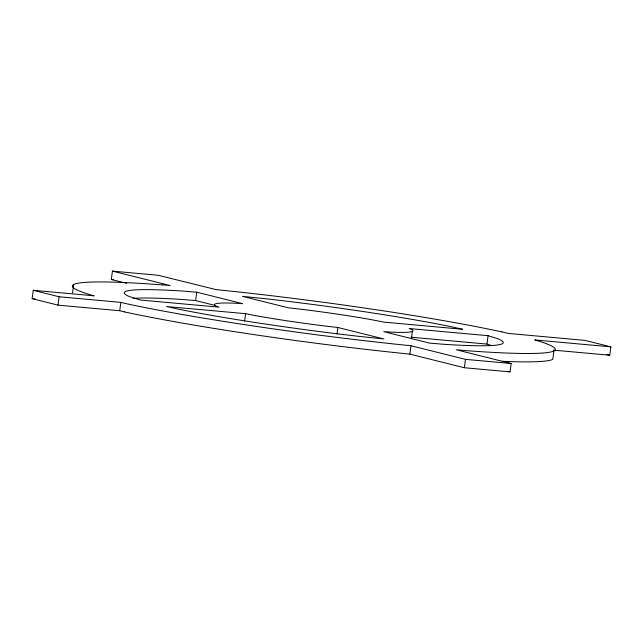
<?xml version="1.0" encoding="UTF-8"?>
<svg xmlns="http://www.w3.org/2000/svg" width="643" height="643" viewBox="0 0 643 643"><rect width="100%" height="100%" fill="white"/><g stroke="black" fill="none" stroke-linecap="round" stroke-linejoin="round"><path stroke-width="0.96" d="M124.429 311.895L119.711 310.738L57.999 305.136L32.15 298.673L33.251 290.298L94.103 295.82L92.777 295.499M57.999 305.136L59.1 296.761L33.251 290.298M72.538 292.822L73.64 284.439M126.719 283.338L111.319 279.496L112.429 271.113L158.13 275.26L216.273 289.647A243.464 16.557 7.5 0 1 501.87 331.901M119.711 310.738L120.82 302.363L59.1 296.761M214.818 305.361L195.657 300.57L196.766 292.195L183.159 291.094A191.108 12.997 7.5 0 0 129.556 296.648L140.439 300.024L219.102 307.169L215.598 305.867A100.099 6.808 7.5 0 1 233.931 303.166L242.757 303.689L196.766 292.195M244.629 321.138L245.61 313.688L166.553 306.51L176.455 308.753A191.108 12.997 7.5 0 0 358.191 336.273L383.799 338.949L337.905 327.472L328.469 326.427A100.099 6.808 7.5 0 1 254.757 315.496L245.61 313.688M337.053 333.99L337.905 327.472M411.383 338.853L412.364 331.402M553.446 350.122L609.749 355.233L610.85 346.85L534.791 339.946A243.464 16.557 7.5 0 1 465.066 350.556L456.192 349.768L511.161 363.504L510.06 371.887L464.35 367.74L409.872 354.124L410.973 345.741A243.464 16.557 7.5 0 1 125.57 303.52M464.35 367.74L465.46 359.357L410.973 345.741M491.453 345.476L486.976 344.085L488.077 335.702L409.189 328.541L411.898 329.546A100.099 6.808 7.5 0 1 393.564 332.246L383.783 331.667L429.645 343.129L444.337 344.318A191.108 12.997 7.5 0 0 497.939 338.765L488.077 335.702M553.856 350.974L552.747 359.357A243.464 16.557 7.5 0 1 502.352 361.286M195.657 300.57L182.057 299.477A191.108 12.997 7.5 0 0 133.133 298.368M162.398 284.849L170.162 285.54L112.429 271.113M111.319 279.496L113.313 279.673M32.15 298.673L35.14 298.947M411.078 337.197L486.976 344.085M465.46 359.357L511.161 363.504M501.958 331.892L508.139 333.412L585.001 340.388L610.85 346.85M120.82 302.363L125.53 303.512M606.871 354.51L609.749 355.233M508.131 371.405L510.06 371.887M92.889 295.515A243.464 16.557 7.5 0 1 162.486 284.881M409.88 354.124A243.464 16.557 7.5 0 1 124.469 311.903M462.606 329.272L383.984 322.135L372.739 319.917A100.099 6.808 7.5 0 0 299.027 308.986L288.265 307.788L242.435 296.335L269.304 299.14A191.108 12.997 7.5 0 1 451.04 326.66L462.606 329.272"/></g></svg>
